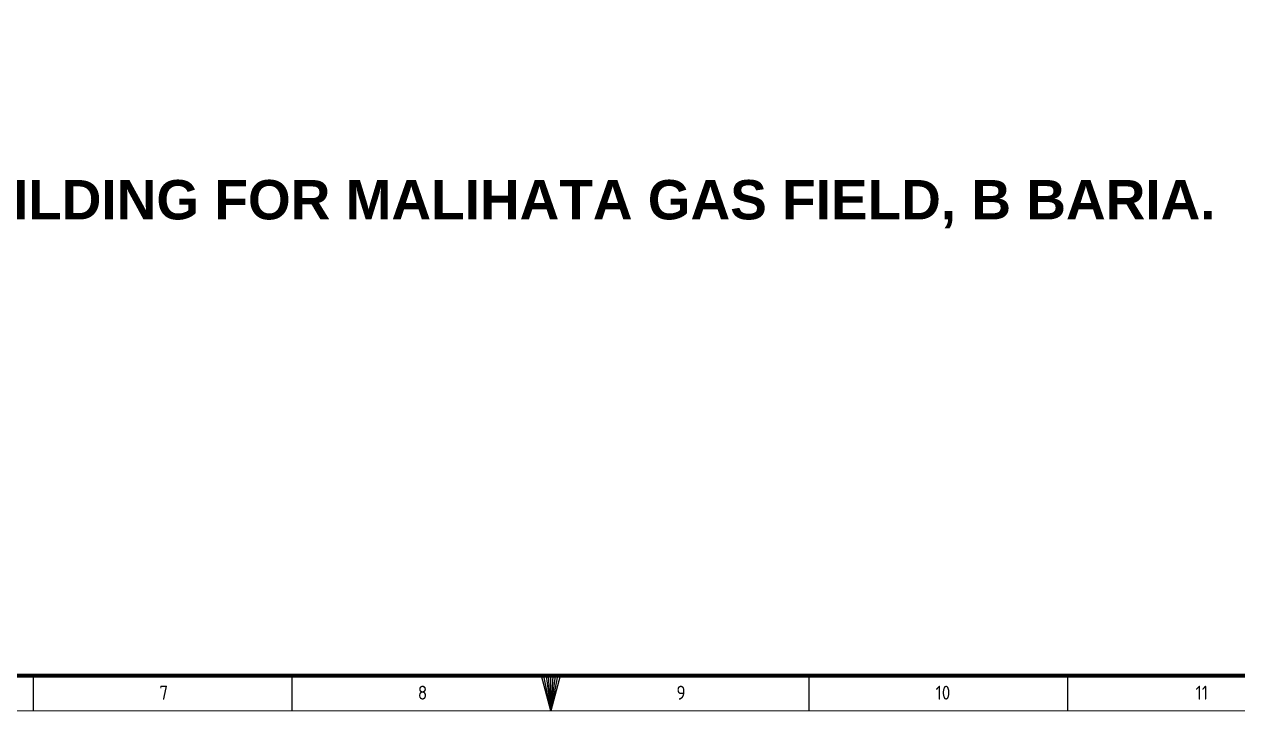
# Model space of a CAD drawing. Header units: inches. Extents: x 735 to 7643, y 526 to 1733.
# Drawn here: x 3100.3 to 3563, y 617.7 to 879.4 of the extents above; entities that cross this region are included whole.
import ezdxf

# ---------------------------------------------------------------- set-up
doc = ezdxf.new("R2010")
doc.units = ezdxf.units.IN
doc.header["$MEASUREMENT"] = 0
doc.layers.add('FREE-TEXT', color=7, linetype='Continuous')
doc.styles.get("Standard").update_dxf_attribs({"font": 'isocp3.shx'})
doc.styles.add('TEG BORDER', font='isocp.shx')

# ---------------------------------------------------------------- blocks, each defined once
blk = doc.blocks.new('TEG BORDER A2')
at = {"linetype": 'Continuous'}
blk.add_line((5, 5), (489, 5), dxfattribs=at)
for p, q in [((222.75, 0), (222.75, 5)), ((259.88, 0), (259.88, 5)), ((297, 0), (297, 5)), ((334.12, 0), (334.12, 5)), ((371.25, 0), (371.25, 5))]:
    blk.add_line(p, q)
at = {"color": 5, "lineweight": 15}
blk.add_lwpolyline([(0, 420), (594, 420), (594, 0), (0, 0)], close=True, dxfattribs=at)
at = {"lineweight": 100}
blk.add_lwpolyline([(5, 415), (589, 415), (589, 5), (5, 5)], close=True, dxfattribs=at)
blk.add_lwpolyline([(297, 0), (295.66, 5), (298.34, 5), (297, 0), (296, 5), (296.33, 5), (297, 0), (296.67, 5), (297.33, 5), (297, 0), (297.67, 5), (298, 5), (297, 0)])
at = {"char_height": 2, "attachment_point": 7, "style": 'TEG BORDER'}
for s, insert in [('7', (240.8, 1.59)), ('8', (277.92, 1.59)), ('9', (315.05, 1.59)), ('\\pi0.099213;10', (352.17, 1.59)), ('\\pi0.3;11', (389.3, 1.59))]:
    blk.add_mtext_dynamic_manual_height_columns(s, width=2, gutter_width=1, heights=[0], dxfattribs=dict(at, insert=insert))

msp = doc.modelspace()

# ---------------------------------------------------------------- block references
at = {"color": 8, "lineweight": 20, "xscale": 2.6554, "yscale": 2.6554, "zscale": 2.6554}
msp.add_blockref('TEG BORDER A2', (2512.39, 617.66), dxfattribs=at)

# ---------------------------------------------------------------- texts
at = {"layer": 'FREE-TEXT', "insert": (2935.35, 819.98), "char_height": 15, "attachment_point": 1}
msp.add_mtext_dynamic_manual_height_columns('{\\fArial|b1|i0|c0|p34;OPERATION BUILDING FOR MALIHATA GAS FIELD, B BARIA.}', width=642.1344, gutter_width=1, heights=[0], dxfattribs=at)

doc.saveas('drawing.dxf')
